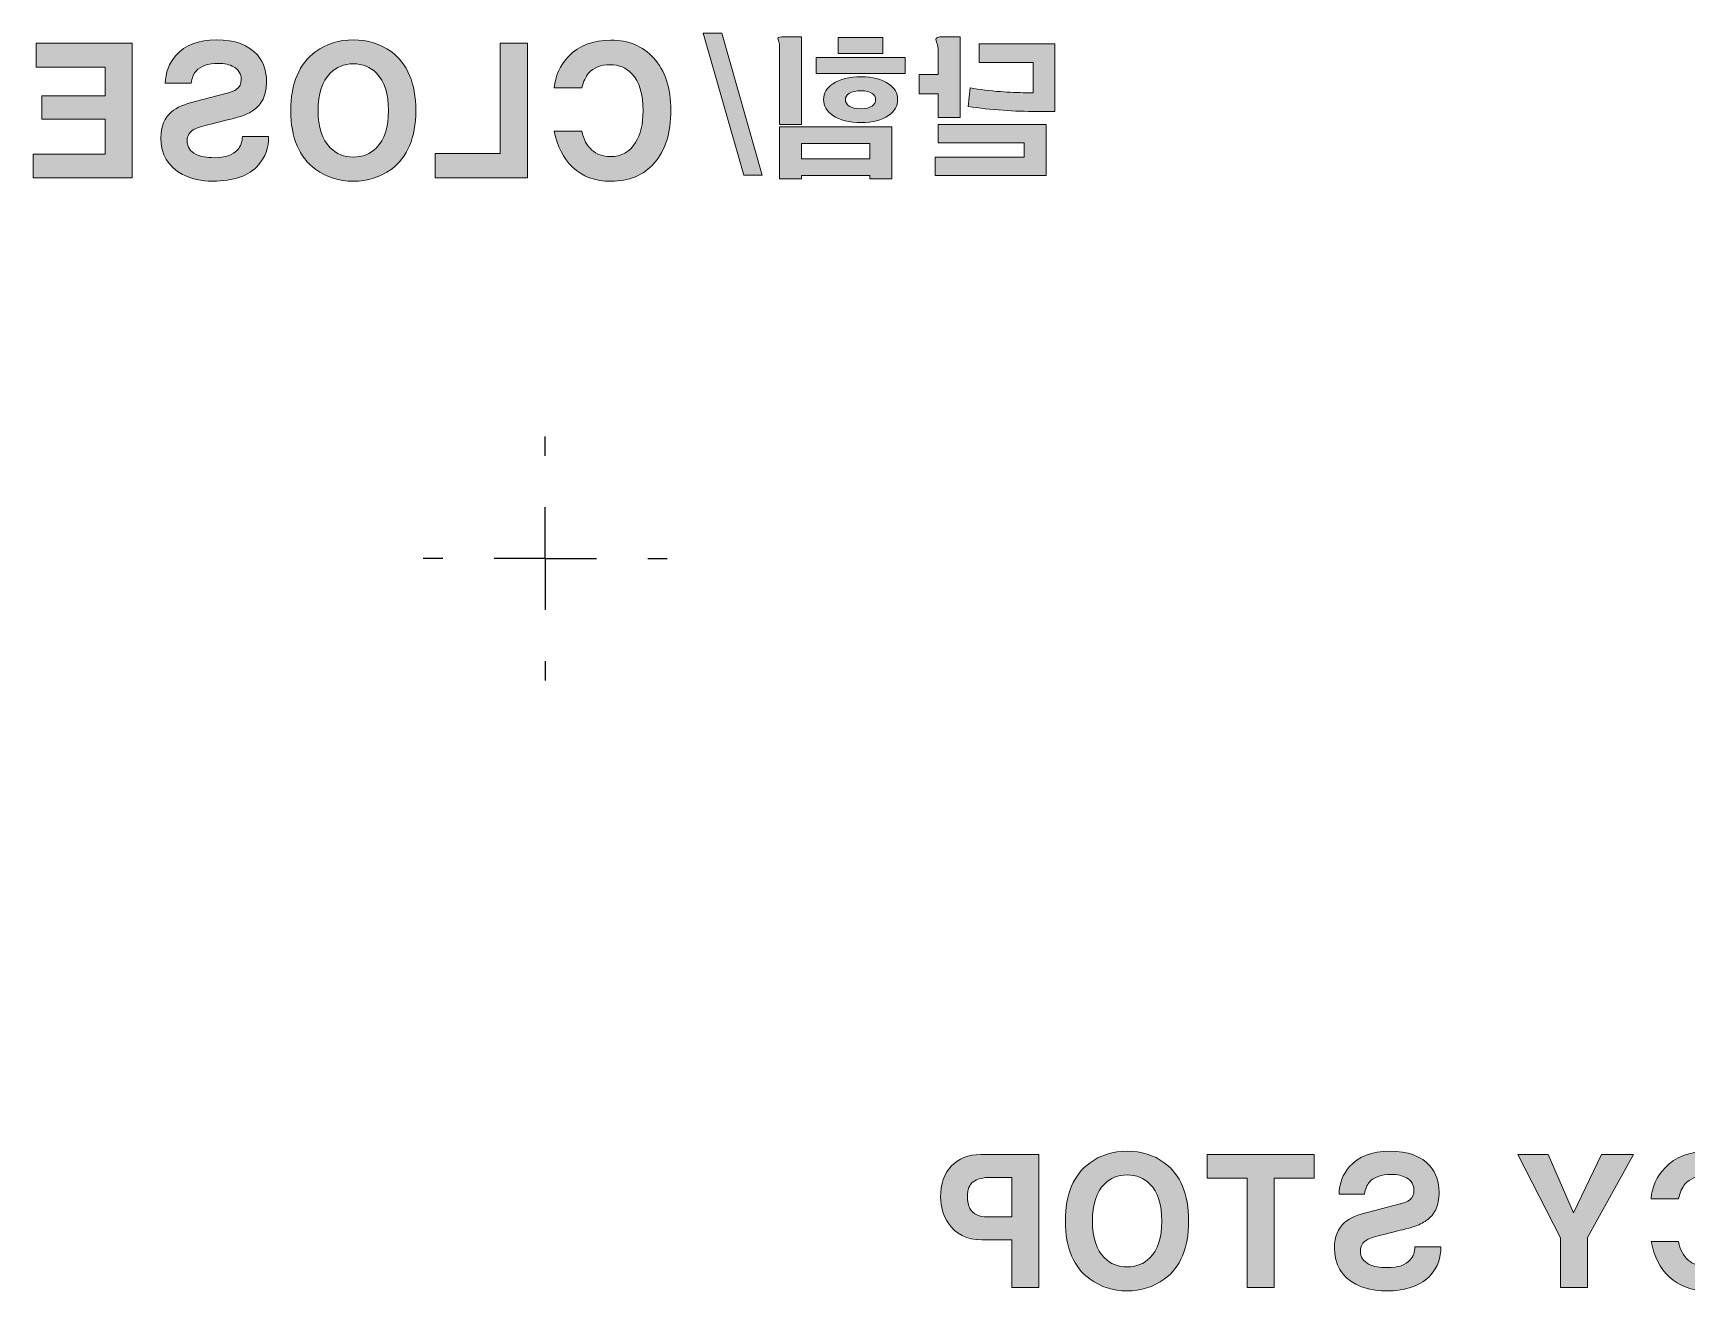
# Model space of a CAD drawing. Header units: millimetres. Extents: x 150937 to 394412, y 327166 to 584759.
# Drawn here: x 270075.9 to 270156.6, y 423324.3 to 423385.6 of the extents above; entities that cross this region are included whole.
import ezdxf

# ---------------------------------------------------------------- set-up
doc = ezdxf.new("R2010")
doc.units = ezdxf.units.MM
doc.linetypes.add('CENTERX2', pattern=[20.32, 12.7, -2.54, 2.54, -2.54])
for name, color, linetype in [('CENTERLINE', 102, 'CENTERX2'), ('FORMAT', 7, 'Continuous'), ('Print_Black', 7, 'Continuous')]:
    doc.layers.add(name, color=color, linetype=linetype)

# ---------------------------------------------------------------- blocks, each defined once
blk = doc.blocks.new('SW_CENTERMARKSYMBOL_2')
at = {"layer": 'FORMAT', "color": 0}
for p, q in [((0, 5), (0, 5.95)), ((0, 0), (0, 2.5)), ((-5, 0), (-5.95, 0)), ((0, 0), (-2.5, 0)), ((0, 0), (0, -2.5)), ((0, 0), (2.5, 0)), ((5, 0), (5.95, 0)), ((0, -5), (0, -5.95))]:
    blk.add_line(p, q, dxfattribs=at)
blk = doc.blocks.new('block 22')
at = {"layer": 'Print_Black'}
h = blk.add_hatch(color=29, dxfattribs=at)
h.dxf.hatch_style = 2
edge = h.paths.add_edge_path()
edge.add_spline(control_points=[(460.891, 662.932), (460.807, 663.25), (460.698, 663.487), (460.564, 663.644), (460.325, 663.922), (459.97, 664.062), (459.501, 664.062), (459.083, 664.062), (458.734, 663.917), (458.455, 663.627), (458.087, 663.237), (457.903, 662.631), (457.903, 661.811), (457.903, 661.175), (458.026, 660.66), (458.271, 660.264), (458.55, 659.812), (458.96, 659.586), (459.501, 659.586), (459.87, 659.586), (460.171, 659.692), (460.405, 659.904), (460.645, 660.116), (460.807, 660.423), (460.891, 660.825), (460.891, 660.825), (462.238, 660.825), (462.238, 660.825), (462.087, 660.077), (461.789, 659.493), (461.342, 659.073), (460.857, 658.614), (460.232, 658.384), (459.468, 658.384), (458.586, 658.384), (457.886, 658.678), (457.367, 659.264), (456.82, 659.879), (456.547, 660.736), (456.547, 661.837), (456.547, 662.926), (456.829, 663.778), (457.393, 664.392), (457.923, 664.973), (458.617, 665.264), (459.477, 665.264), (460.341, 665.264), (461.03, 664.997), (461.544, 664.465), (461.956, 664.029), (462.188, 663.518), (462.238, 662.932), (462.238, 662.932), (460.891, 662.932), (460.891, 662.932)], knot_values=[0, 0, 0, 0, 1, 1, 1, 2, 2, 2, 3, 3, 3, 4, 4, 4, 5, 5, 5, 6, 6, 6, 7, 7, 7, 8, 8, 8, 9, 9, 9, 10, 10, 10, 11, 11, 11, 12, 12, 12, 13, 13, 13, 14, 14, 14, 15, 15, 15, 16, 16, 16, 17, 17, 17, 18, 18, 18, 18], degree=3, periodic=0)
h = blk.add_hatch(color=29, dxfattribs=at)
h.dxf.hatch_style = 2
h.paths.add_polyline_path([(464.88, 659.74), (468.043, 659.74), (468.043, 658.55), (463.546, 658.55), (463.546, 665.113), (464.88, 665.113)])
h = blk.add_hatch(color=29, dxfattribs=at)
h.dxf.hatch_style = 2
edge = h.paths.add_edge_path()
edge.add_spline(control_points=[(470.195, 664.705), (470.719, 665.085), (471.334, 665.275), (472.037, 665.275), (472.735, 665.275), (473.346, 665.085), (473.871, 664.705), (474.68, 664.119), (475.086, 663.159), (475.086, 661.825), (475.086, 660.502), (474.68, 659.548), (473.871, 658.962), (473.34, 658.577), (472.729, 658.384), (472.037, 658.384), (471.339, 658.384), (470.725, 658.577), (470.195, 658.962), (469.391, 659.548), (468.989, 660.502), (468.989, 661.825), (468.989, 663.159), (469.391, 664.119), (470.195, 664.705)], knot_values=[0, 0, 0, 0, 1, 1, 1, 2, 2, 2, 3, 3, 3, 4, 4, 4, 5, 5, 5, 6, 6, 6, 7, 7, 7, 8, 8, 8, 8], degree=3, periodic=0)
edge = h.paths.add_edge_path()
edge.add_spline(control_points=[(470.908, 660.017), (471.209, 659.715), (471.585, 659.564), (472.037, 659.564), (472.483, 659.564), (472.857, 659.715), (473.158, 660.017), (473.553, 660.408), (473.752, 661.011), (473.752, 661.827), (473.752, 662.648), (473.553, 663.257), (473.158, 663.654), (472.857, 663.955), (472.483, 664.106), (472.037, 664.106), (471.585, 664.106), (471.209, 663.955), (470.908, 663.654), (470.518, 663.257), (470.323, 662.648), (470.323, 661.827), (470.323, 661.011), (470.518, 660.408), (470.908, 660.017)], knot_values=[0, 0, 0, 0, 1, 1, 1, 2, 2, 2, 3, 3, 3, 4, 4, 4, 5, 5, 5, 6, 6, 6, 7, 7, 7, 8, 8, 8, 8], degree=3, periodic=0)
h = blk.add_hatch(color=29, dxfattribs=at)
h.dxf.hatch_style = 2
edge = h.paths.add_edge_path()
edge.add_spline(control_points=[(477.445, 660.56), (477.451, 660.298), (477.53, 660.083), (477.68, 659.916), (477.908, 659.659), (478.285, 659.531), (478.81, 659.531), (479.183, 659.531), (479.481, 659.584), (479.705, 659.69), (479.995, 659.83), (480.14, 660.053), (480.14, 660.36), (480.14, 660.594), (480.031, 660.776), (479.814, 660.904), (479.658, 660.993), (479.382, 661.08), (478.987, 661.164), (478.987, 661.164), (478.301, 661.339), (478.301, 661.339), (477.956, 661.423), (477.702, 661.49), (477.541, 661.54), (477.279, 661.63), (477.064, 661.733), (476.898, 661.85), (476.691, 661.995), (476.538, 662.174), (476.437, 662.386), (476.326, 662.626), (476.271, 662.916), (476.271, 663.257), (476.265, 663.759), (476.413, 664.186), (476.713, 664.538), (477.135, 665.029), (477.804, 665.275), (478.719, 665.275), (479.583, 665.275), (480.239, 665.021), (480.685, 664.513), (481.02, 664.134), (481.193, 663.682), (481.204, 663.157), (481.204, 663.157), (479.94, 663.157), (479.94, 663.157), (479.907, 663.408), (479.829, 663.606), (479.706, 663.752), (479.483, 664.003), (479.12, 664.128), (478.618, 664.128), (478.323, 664.128), (478.075, 664.072), (477.873, 663.961), (477.628, 663.821), (477.505, 663.617), (477.505, 663.35), (477.505, 663.137), (477.58, 662.975), (477.731, 662.864), (477.82, 662.797), (477.965, 662.735), (478.166, 662.68), (478.166, 662.68), (478.183, 662.671), (478.183, 662.671), (478.183, 662.671), (479.747, 662.269), (479.747, 662.269), (480.265, 662.146), (480.649, 661.979), (480.9, 661.767), (481.246, 661.477), (481.419, 661.058), (481.419, 660.511), (481.419, 659.679), (481.068, 659.082), (480.366, 658.719), (479.936, 658.496), (479.448, 658.384), (478.901, 658.384), (477.869, 658.384), (477.122, 658.649), (476.659, 659.179), (476.33, 659.553), (476.165, 660.014), (476.165, 660.56), (476.165, 660.56), (477.445, 660.56), (477.445, 660.56)], knot_values=[0, 0, 0, 0, 1, 1, 1, 2, 2, 2, 3, 3, 3, 4, 4, 4, 5, 5, 5, 6, 6, 6, 7, 7, 7, 8, 8, 8, 9, 9, 9, 10, 10, 10, 11, 11, 11, 12, 12, 12, 13, 13, 13, 14, 14, 14, 15, 15, 15, 16, 16, 16, 17, 17, 17, 18, 18, 18, 19, 19, 19, 20, 20, 20, 21, 21, 21, 22, 22, 22, 23, 23, 23, 24, 24, 24, 25, 25, 25, 26, 26, 26, 27, 27, 27, 28, 28, 28, 29, 29, 29, 30, 30, 30, 31, 31, 31, 31], degree=3, periodic=0)
h = blk.add_hatch(color=29, dxfattribs=at)
h.dxf.hatch_style = 2
h.paths.add_polyline_path([(487.511, 663.941), (484.131, 663.941), (484.131, 662.552), (487.227, 662.552), (487.227, 661.405), (484.131, 661.405), (484.131, 659.707), (487.654, 659.707), (487.654, 658.55), (482.819, 658.55), (482.819, 665.109), (487.511, 665.109)])
at = {"layer": 'Print_Black', "lineweight": 0}
for points in [[(464.88, 659.74), (468.043, 659.74), (468.043, 658.55), (463.546, 658.55), (463.546, 665.113), (464.88, 665.113), (464.88, 659.74)], [(487.511, 663.941), (484.131, 663.941), (484.131, 662.552), (487.227, 662.552), (487.227, 661.405), (484.131, 661.405), (484.131, 659.707), (487.654, 659.707), (487.654, 658.55), (482.819, 658.55), (482.819, 665.109), (487.511, 665.109), (487.511, 663.941)]]:
    blk.add_lwpolyline(points, dxfattribs=at)
for points, knots in [([(460.891, 662.932), (460.807, 663.25), (460.698, 663.487), (460.564, 663.644), (460.325, 663.922), (459.97, 664.062), (459.501, 664.062), (459.083, 664.062), (458.734, 663.917), (458.455, 663.627), (458.087, 663.237), (457.903, 662.631), (457.903, 661.811), (457.903, 661.175), (458.026, 660.66), (458.271, 660.264), (458.55, 659.812), (458.96, 659.586), (459.501, 659.586), (459.87, 659.586), (460.171, 659.692), (460.405, 659.904), (460.645, 660.116), (460.807, 660.423), (460.891, 660.825), (460.891, 660.825), (462.238, 660.825), (462.238, 660.825), (462.087, 660.077), (461.789, 659.493), (461.342, 659.073), (460.857, 658.614), (460.232, 658.384), (459.468, 658.384), (458.586, 658.384), (457.886, 658.678), (457.367, 659.264), (456.82, 659.879), (456.547, 660.736), (456.547, 661.837), (456.547, 662.926), (456.829, 663.778), (457.393, 664.392), (457.923, 664.973), (458.617, 665.264), (459.477, 665.264), (460.341, 665.264), (461.03, 664.997), (461.544, 664.465), (461.956, 664.029), (462.188, 663.518), (462.238, 662.932), (462.238, 662.932), (460.891, 662.932), (460.891, 662.932)], [0, 0, 0, 0, 1, 1, 1, 2, 2, 2, 3, 3, 3, 4, 4, 4, 5, 5, 5, 6, 6, 6, 7, 7, 7, 8, 8, 8, 9, 9, 9, 10, 10, 10, 11, 11, 11, 12, 12, 12, 13, 13, 13, 14, 14, 14, 15, 15, 15, 16, 16, 16, 17, 17, 17, 18, 18, 18, 18]), ([(470.195, 664.705), (470.719, 665.085), (471.334, 665.275), (472.037, 665.275), (472.735, 665.275), (473.346, 665.085), (473.871, 664.705), (474.68, 664.119), (475.086, 663.159), (475.086, 661.825), (475.086, 660.502), (474.68, 659.548), (473.871, 658.962), (473.34, 658.577), (472.729, 658.384), (472.037, 658.384), (471.339, 658.384), (470.725, 658.577), (470.195, 658.962), (469.391, 659.548), (468.989, 660.502), (468.989, 661.825), (468.989, 663.159), (469.391, 664.119), (470.195, 664.705)], [0, 0, 0, 0, 1, 1, 1, 2, 2, 2, 3, 3, 3, 4, 4, 4, 5, 5, 5, 6, 6, 6, 7, 7, 7, 8, 8, 8, 8]), ([(477.445, 660.56), (477.451, 660.298), (477.53, 660.083), (477.68, 659.916), (477.908, 659.659), (478.285, 659.531), (478.81, 659.531), (479.183, 659.531), (479.481, 659.584), (479.705, 659.69), (479.995, 659.83), (480.14, 660.053), (480.14, 660.36), (480.14, 660.594), (480.031, 660.776), (479.814, 660.904), (479.658, 660.993), (479.382, 661.08), (478.987, 661.164), (478.987, 661.164), (478.301, 661.339), (478.301, 661.339), (477.956, 661.423), (477.702, 661.49), (477.541, 661.54), (477.279, 661.63), (477.064, 661.733), (476.898, 661.85), (476.691, 661.995), (476.538, 662.174), (476.437, 662.386), (476.326, 662.626), (476.271, 662.916), (476.271, 663.257), (476.265, 663.759), (476.413, 664.186), (476.713, 664.538), (477.135, 665.029), (477.804, 665.275), (478.719, 665.275), (479.583, 665.275), (480.239, 665.021), (480.685, 664.513), (481.02, 664.134), (481.193, 663.682), (481.204, 663.157), (481.204, 663.157), (479.94, 663.157), (479.94, 663.157), (479.907, 663.408), (479.829, 663.606), (479.706, 663.752), (479.483, 664.003), (479.12, 664.128), (478.618, 664.128), (478.323, 664.128), (478.075, 664.072), (477.873, 663.961), (477.628, 663.821), (477.505, 663.617), (477.505, 663.35), (477.505, 663.137), (477.58, 662.975), (477.731, 662.864), (477.82, 662.797), (477.965, 662.735), (478.166, 662.68), (478.166, 662.68), (478.183, 662.671), (478.183, 662.671), (478.183, 662.671), (479.747, 662.269), (479.747, 662.269), (480.265, 662.146), (480.649, 661.979), (480.9, 661.767), (481.246, 661.477), (481.419, 661.058), (481.419, 660.511), (481.419, 659.679), (481.068, 659.082), (480.366, 658.719), (479.936, 658.496), (479.448, 658.384), (478.901, 658.384), (477.869, 658.384), (477.122, 658.649), (476.659, 659.179), (476.33, 659.553), (476.165, 660.014), (476.165, 660.56), (476.165, 660.56), (477.445, 660.56), (477.445, 660.56)], [0, 0, 0, 0, 1, 1, 1, 2, 2, 2, 3, 3, 3, 4, 4, 4, 5, 5, 5, 6, 6, 6, 7, 7, 7, 8, 8, 8, 9, 9, 9, 10, 10, 10, 11, 11, 11, 12, 12, 12, 13, 13, 13, 14, 14, 14, 15, 15, 15, 16, 16, 16, 17, 17, 17, 18, 18, 18, 19, 19, 19, 20, 20, 20, 21, 21, 21, 22, 22, 22, 23, 23, 23, 24, 24, 24, 25, 25, 25, 26, 26, 26, 27, 27, 27, 28, 28, 28, 29, 29, 29, 30, 30, 30, 31, 31, 31, 31]), ([(470.908, 660.017), (471.209, 659.715), (471.585, 659.564), (472.037, 659.564), (472.483, 659.564), (472.857, 659.715), (473.158, 660.017), (473.553, 660.408), (473.752, 661.011), (473.752, 661.827), (473.752, 662.648), (473.553, 663.257), (473.158, 663.654), (472.857, 663.955), (472.483, 664.106), (472.037, 664.106), (471.585, 664.106), (471.209, 663.955), (470.908, 663.654), (470.518, 663.257), (470.323, 662.648), (470.323, 661.827), (470.323, 661.011), (470.518, 660.408), (470.908, 660.017)], [0, 0, 0, 0, 1, 1, 1, 2, 2, 2, 3, 3, 3, 4, 4, 4, 5, 5, 5, 6, 6, 6, 7, 7, 7, 8, 8, 8, 8])]:
    blk.add_open_spline(points, degree=3, knots=knots, dxfattribs=at)
blk = doc.blocks.new('block 21')
at = {"layer": 'Print_Black'}
h = blk.add_hatch(color=29, dxfattribs=at)
h.dxf.hatch_style = 2
edge = h.paths.add_edge_path()
edge.add_spline(control_points=[(441.521, 665.08), (441.521, 665.08), (441.521, 664.176), (441.521, 664.176), (441.521, 664.176), (438.887, 664.176), (438.887, 664.176), (438.887, 664.176), (438.887, 662.699), (438.887, 662.699), (438.887, 662.699), (439.198, 662.699), (439.198, 662.699), (439.632, 662.699), (440.057, 662.716), (440.471, 662.75), (441.002, 662.788), (441.494, 662.849), (441.947, 662.931), (441.947, 662.931), (442.048, 662.029), (442.048, 662.029), (441.513, 661.947), (440.947, 661.885), (440.349, 661.842), (439.799, 661.803), (439.249, 661.784), (438.699, 661.784), (438.699, 661.784), (437.818, 661.784), (437.818, 661.784), (437.818, 661.784), (437.818, 665.08), (437.818, 665.08), (437.818, 665.08), (441.521, 665.08), (441.521, 665.08)], knot_values=[0, 0, 0, 0, 1, 1, 1, 2, 2, 2, 3, 3, 3, 4, 4, 4, 5, 5, 5, 6, 6, 6, 7, 7, 7, 8, 8, 8, 9, 9, 9, 10, 10, 10, 11, 11, 11, 12, 12, 12, 12], degree=3, periodic=0)
h.paths.add_polyline_path([(443.52, 661.145), (443.52, 660.252), (439.317, 660.252), (439.317, 659.557), (443.658, 659.557), (443.658, 658.664), (438.248, 658.664), (438.248, 661.145)])
edge = h.paths.add_edge_path()
edge.add_spline(control_points=[(443.373, 665.424), (443.469, 665.415), (443.537, 665.4), (443.575, 665.381), (443.609, 665.361), (443.626, 665.335), (443.626, 665.301), (443.626, 665.277), (443.614, 665.234), (443.59, 665.171), (443.566, 665.108), (443.548, 665.058), (443.539, 665.019), (443.524, 664.956), (443.517, 664.891), (443.517, 664.824), (443.517, 664.824), (443.517, 663.587), (443.517, 663.587), (443.517, 663.587), (444.436, 663.587), (444.436, 663.587), (444.436, 663.587), (444.436, 662.646), (444.436, 662.646), (444.436, 662.646), (443.517, 662.646), (443.517, 662.646), (443.517, 662.646), (443.517, 661.496), (443.517, 661.496), (443.517, 661.496), (442.448, 661.496), (442.448, 661.496), (442.448, 661.496), (442.448, 665.431), (442.448, 665.431), (442.448, 665.431), (442.946, 665.431), (442.946, 665.431), (443.134, 665.431), (443.276, 665.429), (443.373, 665.424)], knot_values=[0, 0, 0, 0, 1, 1, 1, 2, 2, 2, 3, 3, 3, 4, 4, 4, 5, 5, 5, 6, 6, 6, 7, 7, 7, 8, 8, 8, 9, 9, 9, 10, 10, 10, 11, 11, 11, 12, 12, 12, 13, 13, 13, 14, 14, 14, 14], degree=3, periodic=0)
h = blk.add_hatch(color=29, dxfattribs=at)
h.dxf.hatch_style = 2
h.paths.add_polyline_path([(449.463, 664.419), (449.463, 663.636), (445.122, 663.636), (445.122, 664.419)])
edge = h.paths.add_edge_path()
edge.add_spline(control_points=[(448.646, 663.138), (448.95, 662.935), (449.101, 662.68), (449.101, 662.371), (449.101, 662.058), (448.95, 661.797), (448.646, 661.59), (448.308, 661.358), (447.85, 661.242), (447.271, 661.242), (446.707, 661.242), (446.26, 661.358), (445.932, 661.59), (445.638, 661.802), (445.491, 662.062), (445.491, 662.371), (445.491, 662.675), (445.638, 662.931), (445.932, 663.138), (446.26, 663.36), (446.707, 663.471), (447.271, 663.471), (447.85, 663.471), (448.308, 663.36), (448.646, 663.138)], knot_values=[0, 0, 0, 0, 1, 1, 1, 2, 2, 2, 3, 3, 3, 4, 4, 4, 5, 5, 5, 6, 6, 6, 7, 7, 7, 8, 8, 8, 8], degree=3, periodic=0)
h.paths.add_polyline_path([(451.245, 661.034), (451.245, 658.505), (450.176, 658.505), (450.176, 658.664), (446.847, 658.664), (446.847, 658.505), (445.777, 658.505), (445.777, 661.034)])
h.paths.add_polyline_path([(448.385, 665.389), (448.385, 664.617), (446.215, 664.617), (446.215, 665.389)])
edge = h.paths.add_edge_path()
edge.add_spline(control_points=[(446.736, 662.668), (446.62, 662.591), (446.562, 662.489), (446.562, 662.364), (446.562, 662.234), (446.62, 662.128), (446.736, 662.046), (446.861, 661.959), (447.04, 661.915), (447.271, 661.915), (447.522, 661.915), (447.715, 661.959), (447.85, 662.046), (447.975, 662.123), (448.038, 662.229), (448.038, 662.364), (448.038, 662.494), (447.975, 662.595), (447.85, 662.668), (447.71, 662.75), (447.517, 662.791), (447.271, 662.791), (447.045, 662.791), (446.866, 662.75), (446.736, 662.668)], knot_values=[0, 0, 0, 0, 1, 1, 1, 2, 2, 2, 3, 3, 3, 4, 4, 4, 5, 5, 5, 6, 6, 6, 7, 7, 7, 8, 8, 8, 8], degree=3, periodic=0)
h.paths.add_polyline_path([(446.847, 659.48), (450.176, 659.48), (450.176, 660.219), (446.847, 660.219)])
edge = h.paths.add_edge_path()
edge.add_spline(control_points=[(451.296, 665.395), (451.334, 665.376), (451.337, 665.325), (451.303, 665.243), (451.284, 665.19), (451.272, 665.149), (451.267, 665.12), (451.252, 665.062), (451.245, 665.005), (451.245, 664.947), (451.245, 664.947), (451.245, 661.156), (451.245, 661.156), (451.245, 661.156), (450.176, 661.156), (450.176, 661.156), (450.176, 661.156), (450.176, 665.431), (450.176, 665.431), (450.176, 665.431), (450.819, 665.431), (450.819, 665.431), (451.084, 665.431), (451.243, 665.419), (451.296, 665.395)], knot_values=[0, 0, 0, 0, 1, 1, 1, 2, 2, 2, 3, 3, 3, 4, 4, 4, 5, 5, 5, 6, 6, 6, 7, 7, 7, 8, 8, 8, 8], degree=3, periodic=0)
h = blk.add_hatch(color=29, dxfattribs=at)
h.dxf.hatch_style = 2
h.paths.add_polyline_path([(452.987, 658.681), (452.09, 658.681), (454.057, 665.605), (454.976, 665.605)])
at = {"layer": 'Print_Black', "lineweight": 0}
for points in [[(452.987, 658.681), (452.09, 658.681), (454.057, 665.605), (454.976, 665.605), (452.987, 658.681)], [(448.385, 665.389), (448.385, 664.617), (446.215, 664.617), (446.215, 665.389), (448.385, 665.389)], [(449.463, 664.419), (449.463, 663.636), (445.122, 663.636), (445.122, 664.419), (449.463, 664.419)], [(443.52, 661.145), (443.52, 660.252), (439.317, 660.252), (439.317, 659.557), (443.658, 659.557), (443.658, 658.664), (438.248, 658.664), (438.248, 661.145), (443.52, 661.145)], [(451.245, 661.034), (451.245, 658.505), (450.176, 658.505), (450.176, 658.664), (446.847, 658.664), (446.847, 658.505), (445.777, 658.505), (445.777, 661.034), (451.245, 661.034)], [(446.847, 659.48), (450.176, 659.48), (450.176, 660.219), (446.847, 660.219), (446.847, 659.48)]]:
    blk.add_lwpolyline(points, dxfattribs=at)
for points, knots in [([(443.373, 665.424), (443.469, 665.415), (443.537, 665.4), (443.575, 665.381), (443.609, 665.361), (443.626, 665.335), (443.626, 665.301), (443.626, 665.277), (443.614, 665.234), (443.59, 665.171), (443.566, 665.108), (443.548, 665.058), (443.539, 665.019), (443.524, 664.956), (443.517, 664.891), (443.517, 664.824), (443.517, 664.824), (443.517, 663.587), (443.517, 663.587), (443.517, 663.587), (444.436, 663.587), (444.436, 663.587), (444.436, 663.587), (444.436, 662.646), (444.436, 662.646), (444.436, 662.646), (443.517, 662.646), (443.517, 662.646), (443.517, 662.646), (443.517, 661.496), (443.517, 661.496), (443.517, 661.496), (442.448, 661.496), (442.448, 661.496), (442.448, 661.496), (442.448, 665.431), (442.448, 665.431), (442.448, 665.431), (442.946, 665.431), (442.946, 665.431), (443.134, 665.431), (443.276, 665.429), (443.373, 665.424)], [0, 0, 0, 0, 1, 1, 1, 2, 2, 2, 3, 3, 3, 4, 4, 4, 5, 5, 5, 6, 6, 6, 7, 7, 7, 8, 8, 8, 9, 9, 9, 10, 10, 10, 11, 11, 11, 12, 12, 12, 13, 13, 13, 14, 14, 14, 14]), ([(451.296, 665.395), (451.334, 665.376), (451.337, 665.325), (451.303, 665.243), (451.284, 665.19), (451.272, 665.149), (451.267, 665.12), (451.252, 665.062), (451.245, 665.005), (451.245, 664.947), (451.245, 664.947), (451.245, 661.156), (451.245, 661.156), (451.245, 661.156), (450.176, 661.156), (450.176, 661.156), (450.176, 661.156), (450.176, 665.431), (450.176, 665.431), (450.176, 665.431), (450.819, 665.431), (450.819, 665.431), (451.084, 665.431), (451.243, 665.419), (451.296, 665.395)], [0, 0, 0, 0, 1, 1, 1, 2, 2, 2, 3, 3, 3, 4, 4, 4, 5, 5, 5, 6, 6, 6, 7, 7, 7, 8, 8, 8, 8]), ([(441.521, 665.08), (441.521, 665.08), (441.521, 664.176), (441.521, 664.176), (441.521, 664.176), (438.887, 664.176), (438.887, 664.176), (438.887, 664.176), (438.887, 662.699), (438.887, 662.699), (438.887, 662.699), (439.198, 662.699), (439.198, 662.699), (439.632, 662.699), (440.057, 662.716), (440.471, 662.75), (441.002, 662.788), (441.494, 662.849), (441.947, 662.931), (441.947, 662.931), (442.048, 662.029), (442.048, 662.029), (441.513, 661.947), (440.947, 661.885), (440.349, 661.842), (439.799, 661.803), (439.249, 661.784), (438.699, 661.784), (438.699, 661.784), (437.818, 661.784), (437.818, 661.784), (437.818, 661.784), (437.818, 665.08), (437.818, 665.08), (437.818, 665.08), (441.521, 665.08), (441.521, 665.08)], [0, 0, 0, 0, 1, 1, 1, 2, 2, 2, 3, 3, 3, 4, 4, 4, 5, 5, 5, 6, 6, 6, 7, 7, 7, 8, 8, 8, 9, 9, 9, 10, 10, 10, 11, 11, 11, 12, 12, 12, 12]), ([(448.646, 663.138), (448.95, 662.935), (449.101, 662.68), (449.101, 662.371), (449.101, 662.058), (448.95, 661.797), (448.646, 661.59), (448.308, 661.358), (447.85, 661.242), (447.271, 661.242), (446.707, 661.242), (446.26, 661.358), (445.932, 661.59), (445.638, 661.802), (445.491, 662.062), (445.491, 662.371), (445.491, 662.675), (445.638, 662.931), (445.932, 663.138), (446.26, 663.36), (446.707, 663.471), (447.271, 663.471), (447.85, 663.471), (448.308, 663.36), (448.646, 663.138)], [0, 0, 0, 0, 1, 1, 1, 2, 2, 2, 3, 3, 3, 4, 4, 4, 5, 5, 5, 6, 6, 6, 7, 7, 7, 8, 8, 8, 8]), ([(446.736, 662.668), (446.62, 662.591), (446.562, 662.489), (446.562, 662.364), (446.562, 662.234), (446.62, 662.128), (446.736, 662.046), (446.861, 661.959), (447.04, 661.915), (447.271, 661.915), (447.522, 661.915), (447.715, 661.959), (447.85, 662.046), (447.975, 662.123), (448.038, 662.229), (448.038, 662.364), (448.038, 662.494), (447.975, 662.595), (447.85, 662.668), (447.71, 662.75), (447.517, 662.791), (447.271, 662.791), (447.045, 662.791), (446.866, 662.75), (446.736, 662.668)], [0, 0, 0, 0, 1, 1, 1, 2, 2, 2, 3, 3, 3, 4, 4, 4, 5, 5, 5, 6, 6, 6, 7, 7, 7, 8, 8, 8, 8])]:
    blk.add_open_spline(points, degree=3, knots=knots, dxfattribs=at)
at = {"layer": 'Print_Black'}
blk.add_blockref('block 22', (0, 0), dxfattribs=at)
blk = doc.blocks.new('block 25')
at = {"layer": 'Print_Black'}
h = blk.add_hatch(color=29, dxfattribs=at)
h.dxf.hatch_style = 2
h.paths.add_polyline_path([(362.152, 609.789), (358.812, 609.789), (358.812, 608.411), (361.871, 608.411), (361.871, 607.276), (358.812, 607.276), (358.812, 605.589), (362.293, 605.589), (362.293, 604.443), (357.511, 604.443), (357.511, 610.936), (362.152, 610.936)])
h = blk.add_hatch(color=29, dxfattribs=at)
h.dxf.hatch_style = 2
h.paths.add_polyline_path([(369.47, 604.451), (368.235, 604.451), (368.235, 609.486), (367.053, 604.451), (365.779, 604.451), (364.622, 609.486), (364.597, 609.486), (364.597, 604.451), (363.362, 604.451), (363.362, 610.933), (365.299, 610.933), (366.449, 606.03), (366.457, 606.03), (367.566, 610.933), (369.47, 610.933)])
h = blk.add_hatch(color=29, dxfattribs=at)
h.dxf.hatch_style = 2
h.paths.add_polyline_path([(375.555, 609.789), (372.215, 609.789), (372.215, 608.411), (375.274, 608.411), (375.274, 607.276), (372.215, 607.276), (372.215, 605.589), (375.696, 605.589), (375.696, 604.443), (370.914, 604.443), (370.914, 610.936), (375.555, 610.936)])
h = blk.add_hatch(color=29, dxfattribs=at)
h.dxf.hatch_style = 2
edge = h.paths.add_edge_path()
edge.add_spline(control_points=[(376.919, 610.936), (376.919, 610.936), (380.129, 610.936), (380.129, 610.936), (380.852, 610.936), (381.387, 610.702), (381.734, 610.233), (381.977, 609.902), (382.098, 609.524), (382.098, 609.099), (382.098, 608.735), (382.013, 608.415), (381.842, 608.139), (381.665, 607.852), (381.425, 607.657), (381.122, 607.552), (381.414, 607.425), (381.61, 607.273), (381.709, 607.097), (381.853, 606.86), (381.924, 606.46), (381.924, 605.898), (381.924, 605.391), (381.935, 605.074), (381.957, 604.947), (381.99, 604.776), (382.076, 604.666), (382.214, 604.616), (382.214, 604.616), (382.214, 604.451), (382.214, 604.451), (382.214, 604.451), (380.744, 604.451), (380.744, 604.451), (380.695, 604.616), (380.662, 604.79), (380.645, 604.972), (380.623, 605.181), (380.612, 605.443), (380.612, 605.757), (380.612, 606.248), (380.563, 606.565), (380.464, 606.708), (380.336, 606.896), (380.047, 606.989), (379.594, 606.989), (379.594, 606.989), (378.22, 606.989), (378.22, 606.989), (378.22, 606.989), (378.22, 604.451), (378.22, 604.451), (378.22, 604.451), (376.919, 604.451), (376.919, 604.451), (376.919, 604.451), (376.919, 610.936), (376.919, 610.936)], knot_values=[0, 0, 0, 0, 1, 1, 1, 2, 2, 2, 3, 3, 3, 4, 4, 4, 5, 5, 5, 6, 6, 6, 7, 7, 7, 8, 8, 8, 9, 9, 9, 10, 10, 10, 11, 11, 11, 12, 12, 12, 13, 13, 13, 14, 14, 14, 15, 15, 15, 16, 16, 16, 17, 17, 17, 18, 18, 18, 19, 19, 19, 19], degree=3, periodic=0)
edge = h.paths.add_edge_path()
edge.add_spline(control_points=[(379.768, 608.07), (380.116, 608.07), (380.37, 608.139), (380.53, 608.276), (380.695, 608.42), (380.778, 608.651), (380.778, 608.971), (380.778, 609.202), (380.723, 609.39), (380.612, 609.533), (380.458, 609.726), (380.212, 609.823), (379.876, 609.823), (379.876, 609.823), (378.22, 609.823), (378.22, 609.823), (378.22, 609.823), (378.22, 608.07), (378.22, 608.07), (378.22, 608.07), (379.768, 608.07), (379.768, 608.07)], knot_values=[0, 0, 0, 0, 1, 1, 1, 2, 2, 2, 3, 3, 3, 4, 4, 4, 5, 5, 5, 6, 6, 6, 7, 7, 7, 7], degree=3, periodic=0)
h = blk.add_hatch(color=29, dxfattribs=at)
h.dxf.hatch_style = 2
edge = h.paths.add_edge_path()
edge.add_spline(control_points=[(386.665, 607.926), (386.665, 607.926), (389.316, 607.926), (389.316, 607.926), (389.316, 607.926), (389.316, 604.471), (389.316, 604.471), (389.316, 604.471), (388.137, 604.471), (388.137, 604.471), (388.137, 604.471), (388.137, 605.283), (388.137, 605.283), (388.137, 605.056), (387.974, 604.841), (387.648, 604.636), (387.284, 604.404), (386.829, 604.288), (386.282, 604.288), (385.466, 604.288), (384.789, 604.572), (384.254, 605.14), (383.675, 605.758), (383.385, 606.599), (383.385, 607.663), (383.385, 608.623), (383.631, 609.411), (384.124, 610.029), (384.682, 610.729), (385.466, 611.079), (386.475, 611.079), (387.357, 611.079), (388.059, 610.829), (388.583, 610.327), (388.996, 609.919), (389.228, 609.442), (389.278, 608.897), (389.278, 608.897), (387.955, 608.897), (387.955, 608.897), (387.955, 608.968), (387.924, 609.059), (387.864, 609.169), (387.798, 609.296), (387.712, 609.415), (387.607, 609.525), (387.475, 609.652), (387.329, 609.754), (387.169, 609.831), (386.971, 609.914), (386.761, 609.955), (386.541, 609.955), (386.023, 609.955), (385.601, 609.776), (385.276, 609.417), (384.912, 609.01), (384.73, 608.42), (384.73, 607.648), (384.73, 606.854), (384.923, 606.273), (385.309, 605.903), (385.623, 605.606), (386.042, 605.457), (386.566, 605.457), (386.902, 605.457), (387.205, 605.529), (387.475, 605.672), (387.916, 605.903), (388.137, 606.295), (388.137, 606.846), (388.137, 606.846), (386.665, 606.846), (386.665, 606.846), (386.665, 606.846), (386.665, 607.926), (386.665, 607.926)], knot_values=[0, 0, 0, 0, 1, 1, 1, 2, 2, 2, 3, 3, 3, 4, 4, 4, 5, 5, 5, 6, 6, 6, 7, 7, 7, 8, 8, 8, 9, 9, 9, 10, 10, 10, 11, 11, 11, 12, 12, 12, 13, 13, 13, 14, 14, 14, 15, 15, 15, 16, 16, 16, 17, 17, 17, 18, 18, 18, 19, 19, 19, 20, 20, 20, 21, 21, 21, 22, 22, 22, 23, 23, 23, 24, 24, 24, 25, 25, 25, 25], degree=3, periodic=0)
h = blk.add_hatch(color=29, dxfattribs=at)
h.dxf.hatch_style = 2
h.paths.add_polyline_path([(395.3, 609.789), (391.959, 609.789), (391.959, 608.411), (395.018, 608.411), (395.018, 607.276), (391.959, 607.276), (391.959, 605.589), (395.44, 605.589), (395.44, 604.443), (390.658, 604.443), (390.658, 610.936), (395.3, 610.936)])
h = blk.add_hatch(color=29, dxfattribs=at)
h.dxf.hatch_style = 2
h.paths.add_polyline_path([(400.544, 610.933), (401.768, 610.933), (401.768, 604.451), (400.462, 604.451), (397.901, 609.065), (397.876, 609.065), (397.876, 604.451), (396.642, 604.451), (396.642, 610.933), (398.039, 610.933), (400.536, 606.411), (400.544, 606.411)])
h = blk.add_hatch(color=29, dxfattribs=at)
h.dxf.hatch_style = 2
edge = h.paths.add_edge_path()
edge.add_spline(control_points=[(407.415, 608.784), (407.333, 609.098), (407.225, 609.332), (407.093, 609.486), (406.856, 609.762), (406.506, 609.9), (406.043, 609.9), (405.629, 609.9), (405.285, 609.756), (405.009, 609.47), (404.645, 609.084), (404.464, 608.487), (404.464, 607.677), (404.464, 607.049), (404.585, 606.539), (404.827, 606.148), (405.103, 605.702), (405.508, 605.479), (406.043, 605.479), (406.407, 605.479), (406.704, 605.584), (406.936, 605.793), (407.173, 606.003), (407.333, 606.306), (407.415, 606.703), (407.415, 606.703), (408.746, 606.703), (408.746, 606.703), (408.598, 605.964), (408.303, 605.388), (407.862, 604.976), (407.382, 604.525), (406.765, 604.299), (406.01, 604.299), (405.139, 604.299), (404.446, 604.588), (403.932, 605.167), (403.39, 605.772), (403.119, 606.617), (403.119, 607.702), (403.119, 608.775), (403.398, 609.615), (403.957, 610.22), (404.482, 610.793), (405.169, 611.079), (406.018, 611.079), (406.872, 611.079), (407.553, 610.818), (408.06, 610.296), (408.468, 609.866), (408.697, 609.362), (408.746, 608.784), (408.746, 608.784), (407.415, 608.784), (407.415, 608.784)], knot_values=[0, 0, 0, 0, 1, 1, 1, 2, 2, 2, 3, 3, 3, 4, 4, 4, 5, 5, 5, 6, 6, 6, 7, 7, 7, 8, 8, 8, 9, 9, 9, 10, 10, 10, 11, 11, 11, 12, 12, 12, 13, 13, 13, 14, 14, 14, 15, 15, 15, 16, 16, 16, 17, 17, 17, 18, 18, 18, 18], degree=3, periodic=0)
h = blk.add_hatch(color=29, dxfattribs=at)
h.dxf.hatch_style = 2
h.paths.add_polyline_path([(413.167, 604.451), (411.844, 604.451), (411.844, 606.898), (409.604, 610.933), (411.158, 610.933), (412.522, 608.097), (413.763, 610.933), (415.251, 610.933), (413.167, 606.874)])
h = blk.add_hatch(color=29, dxfattribs=at)
h.dxf.hatch_style = 2
edge = h.paths.add_edge_path()
edge.add_spline(control_points=[(420.259, 606.441), (420.264, 606.182), (420.341, 605.97), (420.49, 605.804), (420.716, 605.551), (421.088, 605.424), (421.606, 605.424), (421.976, 605.424), (422.271, 605.476), (422.491, 605.581), (422.778, 605.719), (422.921, 605.94), (422.921, 606.243), (422.921, 606.475), (422.813, 606.654), (422.598, 606.781), (422.443, 606.869), (422.17, 606.955), (421.778, 607.038), (421.778, 607.038), (421.098, 607.212), (421.098, 607.212), (420.755, 607.294), (420.504, 607.361), (420.344, 607.41), (420.084, 607.498), (419.872, 607.6), (419.706, 607.716), (419.501, 607.86), (419.35, 608.036), (419.25, 608.246), (419.14, 608.483), (419.084, 608.77), (419.084, 609.107), (419.079, 609.603), (419.225, 610.025), (419.523, 610.373), (419.942, 610.858), (420.603, 611.101), (421.507, 611.101), (422.361, 611.101), (423.009, 610.85), (423.45, 610.347), (423.781, 609.972), (423.952, 609.525), (423.963, 609.007), (423.963, 609.007), (422.714, 609.007), (422.714, 609.007), (422.681, 609.255), (422.604, 609.45), (422.483, 609.594), (422.262, 609.842), (421.904, 609.966), (421.408, 609.966), (421.116, 609.966), (420.87, 609.911), (420.672, 609.8), (420.429, 609.662), (420.308, 609.461), (420.308, 609.196), (420.308, 608.986), (420.383, 608.826), (420.532, 608.716), (420.62, 608.65), (420.764, 608.589), (420.963, 608.534), (420.963, 608.534), (420.98, 608.526), (420.98, 608.526), (420.98, 608.526), (422.53, 608.129), (422.53, 608.129), (423.044, 608.007), (423.426, 607.842), (423.675, 607.632), (424.017, 607.345), (424.189, 606.931), (424.189, 606.391), (424.189, 605.568), (423.841, 604.978), (423.145, 604.619), (422.72, 604.399), (422.237, 604.288), (421.697, 604.288), (420.678, 604.288), (419.939, 604.551), (419.481, 605.076), (419.156, 605.446), (418.994, 605.901), (418.994, 606.441), (418.994, 606.441), (420.259, 606.441), (420.259, 606.441)], knot_values=[0, 0, 0, 0, 1, 1, 1, 2, 2, 2, 3, 3, 3, 4, 4, 4, 5, 5, 5, 6, 6, 6, 7, 7, 7, 8, 8, 8, 9, 9, 9, 10, 10, 10, 11, 11, 11, 12, 12, 12, 13, 13, 13, 14, 14, 14, 15, 15, 15, 16, 16, 16, 17, 17, 17, 18, 18, 18, 19, 19, 19, 20, 20, 20, 21, 21, 21, 22, 22, 22, 23, 23, 23, 24, 24, 24, 25, 25, 25, 26, 26, 26, 27, 27, 27, 28, 28, 28, 29, 29, 29, 30, 30, 30, 31, 31, 31, 31], degree=3, periodic=0)
h = blk.add_hatch(color=29, dxfattribs=at)
h.dxf.hatch_style = 2
h.paths.add_polyline_path([(428.444, 604.456), (427.121, 604.456), (427.121, 609.789), (425.17, 609.789), (425.17, 610.936), (430.395, 610.936), (430.395, 609.789), (428.444, 609.789)])
h = blk.add_hatch(color=29, dxfattribs=at)
h.dxf.hatch_style = 2
edge = h.paths.add_edge_path()
edge.add_spline(control_points=[(432.485, 610.538), (433.002, 610.914), (433.608, 611.101), (434.301, 611.101), (434.988, 611.101), (435.591, 610.914), (436.108, 610.538), (436.906, 609.959), (437.305, 609.01), (437.305, 607.691), (437.305, 606.383), (436.906, 605.439), (436.108, 604.86), (435.585, 604.479), (434.983, 604.288), (434.301, 604.288), (433.613, 604.288), (433.008, 604.479), (432.485, 604.86), (431.693, 605.439), (431.297, 606.383), (431.297, 607.691), (431.297, 609.01), (431.693, 609.959), (432.485, 610.538)], knot_values=[0, 0, 0, 0, 1, 1, 1, 2, 2, 2, 3, 3, 3, 4, 4, 4, 5, 5, 5, 6, 6, 6, 7, 7, 7, 8, 8, 8, 8], degree=3, periodic=0)
edge = h.paths.add_edge_path()
edge.add_spline(control_points=[(433.187, 605.904), (433.484, 605.606), (433.855, 605.457), (434.301, 605.457), (434.741, 605.457), (435.11, 605.606), (435.407, 605.904), (435.798, 606.29), (435.993, 606.886), (435.993, 607.692), (435.993, 608.503), (435.798, 609.105), (435.407, 609.497), (435.11, 609.795), (434.741, 609.944), (434.301, 609.944), (433.855, 609.944), (433.484, 609.795), (433.187, 609.497), (432.801, 609.105), (432.609, 608.503), (432.609, 607.692), (432.609, 606.886), (432.801, 606.29), (433.187, 605.904)], knot_values=[0, 0, 0, 0, 1, 1, 1, 2, 2, 2, 3, 3, 3, 4, 4, 4, 5, 5, 5, 6, 6, 6, 7, 7, 7, 8, 8, 8, 8], degree=3, periodic=0)
h = blk.add_hatch(color=29, dxfattribs=at)
h.dxf.hatch_style = 2
edge = h.paths.add_edge_path()
edge.add_spline(control_points=[(439.926, 604.448), (439.926, 604.448), (438.603, 604.448), (438.603, 604.448), (438.603, 604.448), (438.603, 610.936), (438.603, 610.936), (438.603, 610.936), (441.439, 610.936), (441.439, 610.936), (442.045, 610.936), (442.525, 610.749), (442.878, 610.375), (443.225, 610.007), (443.399, 609.499), (443.399, 608.853), (443.393, 608.394), (443.269, 607.976), (443.027, 607.601), (442.668, 607.053), (442.123, 606.78), (441.389, 606.78), (441.389, 606.78), (439.926, 606.78), (439.926, 606.78), (439.926, 606.78), (439.926, 604.448), (439.926, 604.448)], knot_values=[0, 0, 0, 0, 1, 1, 1, 2, 2, 2, 3, 3, 3, 4, 4, 4, 5, 5, 5, 6, 6, 6, 7, 7, 7, 8, 8, 8, 9, 9, 9, 9], degree=3, periodic=0)
edge = h.paths.add_edge_path()
edge.add_spline(control_points=[(441.101, 607.893), (441.521, 607.893), (441.808, 608.029), (441.963, 608.299), (442.045, 608.448), (442.087, 608.652), (442.087, 608.912), (442.087, 609.232), (441.993, 609.464), (441.805, 609.607), (441.623, 609.751), (441.333, 609.823), (440.936, 609.823), (440.936, 609.823), (439.926, 609.823), (439.926, 609.823), (439.926, 609.823), (439.926, 607.893), (439.926, 607.893), (439.926, 607.893), (441.101, 607.893), (441.101, 607.893)], knot_values=[0, 0, 0, 0, 1, 1, 1, 2, 2, 2, 3, 3, 3, 4, 4, 4, 5, 5, 5, 6, 6, 6, 7, 7, 7, 7], degree=3, periodic=0)
at = {"layer": 'Print_Black', "lineweight": 0}
for points in [[(362.152, 609.789), (358.812, 609.789), (358.812, 608.411), (361.871, 608.411), (361.871, 607.276), (358.812, 607.276), (358.812, 605.589), (362.293, 605.589), (362.293, 604.443), (357.511, 604.443), (357.511, 610.936), (362.152, 610.936), (362.152, 609.789)], [(369.47, 604.451), (368.235, 604.451), (368.235, 609.486), (367.053, 604.451), (365.779, 604.451), (364.622, 609.486), (364.597, 609.486), (364.597, 604.451), (363.362, 604.451), (363.362, 610.933), (365.299, 610.933), (366.449, 606.03), (366.457, 606.03), (367.566, 610.933), (369.47, 610.933), (369.47, 604.451)], [(375.555, 609.789), (372.215, 609.789), (372.215, 608.411), (375.274, 608.411), (375.274, 607.276), (372.215, 607.276), (372.215, 605.589), (375.696, 605.589), (375.696, 604.443), (370.914, 604.443), (370.914, 610.936), (375.555, 610.936), (375.555, 609.789)], [(395.3, 609.789), (391.959, 609.789), (391.959, 608.411), (395.018, 608.411), (395.018, 607.276), (391.959, 607.276), (391.959, 605.589), (395.44, 605.589), (395.44, 604.443), (390.658, 604.443), (390.658, 610.936), (395.3, 610.936), (395.3, 609.789)], [(400.544, 610.933), (401.768, 610.933), (401.768, 604.451), (400.462, 604.451), (397.901, 609.065), (397.876, 609.065), (397.876, 604.451), (396.642, 604.451), (396.642, 610.933), (398.039, 610.933), (400.536, 606.411), (400.544, 606.411), (400.544, 610.933)], [(413.167, 604.451), (411.844, 604.451), (411.844, 606.898), (409.604, 610.933), (411.158, 610.933), (412.522, 608.097), (413.763, 610.933), (415.251, 610.933), (413.167, 606.874), (413.167, 604.451)], [(428.444, 604.456), (427.121, 604.456), (427.121, 609.789), (425.17, 609.789), (425.17, 610.936), (430.395, 610.936), (430.395, 609.789), (428.444, 609.789), (428.444, 604.456)]]:
    blk.add_lwpolyline(points, dxfattribs=at)
for points, knots in [([(376.919, 610.936), (376.919, 610.936), (380.129, 610.936), (380.129, 610.936), (380.852, 610.936), (381.387, 610.702), (381.734, 610.233), (381.977, 609.902), (382.098, 609.524), (382.098, 609.099), (382.098, 608.735), (382.013, 608.415), (381.842, 608.139), (381.665, 607.852), (381.425, 607.657), (381.122, 607.552), (381.414, 607.425), (381.61, 607.273), (381.709, 607.097), (381.853, 606.86), (381.924, 606.46), (381.924, 605.898), (381.924, 605.391), (381.935, 605.074), (381.957, 604.947), (381.99, 604.776), (382.076, 604.666), (382.214, 604.616), (382.214, 604.616), (382.214, 604.451), (382.214, 604.451), (382.214, 604.451), (380.744, 604.451), (380.744, 604.451), (380.695, 604.616), (380.662, 604.79), (380.645, 604.972), (380.623, 605.181), (380.612, 605.443), (380.612, 605.757), (380.612, 606.248), (380.563, 606.565), (380.464, 606.708), (380.336, 606.896), (380.047, 606.989), (379.594, 606.989), (379.594, 606.989), (378.22, 606.989), (378.22, 606.989), (378.22, 606.989), (378.22, 604.451), (378.22, 604.451), (378.22, 604.451), (376.919, 604.451), (376.919, 604.451), (376.919, 604.451), (376.919, 610.936), (376.919, 610.936)], [0, 0, 0, 0, 1, 1, 1, 2, 2, 2, 3, 3, 3, 4, 4, 4, 5, 5, 5, 6, 6, 6, 7, 7, 7, 8, 8, 8, 9, 9, 9, 10, 10, 10, 11, 11, 11, 12, 12, 12, 13, 13, 13, 14, 14, 14, 15, 15, 15, 16, 16, 16, 17, 17, 17, 18, 18, 18, 19, 19, 19, 19]), ([(386.665, 607.926), (386.665, 607.926), (389.316, 607.926), (389.316, 607.926), (389.316, 607.926), (389.316, 604.471), (389.316, 604.471), (389.316, 604.471), (388.137, 604.471), (388.137, 604.471), (388.137, 604.471), (388.137, 605.283), (388.137, 605.283), (388.137, 605.056), (387.974, 604.841), (387.648, 604.636), (387.284, 604.404), (386.829, 604.288), (386.282, 604.288), (385.466, 604.288), (384.789, 604.572), (384.254, 605.14), (383.675, 605.758), (383.385, 606.599), (383.385, 607.663), (383.385, 608.623), (383.631, 609.411), (384.124, 610.029), (384.682, 610.729), (385.466, 611.079), (386.475, 611.079), (387.357, 611.079), (388.059, 610.829), (388.583, 610.327), (388.996, 609.919), (389.228, 609.442), (389.278, 608.897), (389.278, 608.897), (387.955, 608.897), (387.955, 608.897), (387.955, 608.968), (387.924, 609.059), (387.864, 609.169), (387.798, 609.296), (387.712, 609.415), (387.607, 609.525), (387.475, 609.652), (387.329, 609.754), (387.169, 609.831), (386.971, 609.914), (386.761, 609.955), (386.541, 609.955), (386.023, 609.955), (385.601, 609.776), (385.276, 609.417), (384.912, 609.01), (384.73, 608.42), (384.73, 607.648), (384.73, 606.854), (384.923, 606.273), (385.309, 605.903), (385.623, 605.606), (386.042, 605.457), (386.566, 605.457), (386.902, 605.457), (387.205, 605.529), (387.475, 605.672), (387.916, 605.903), (388.137, 606.295), (388.137, 606.846), (388.137, 606.846), (386.665, 606.846), (386.665, 606.846), (386.665, 606.846), (386.665, 607.926), (386.665, 607.926)], [0, 0, 0, 0, 1, 1, 1, 2, 2, 2, 3, 3, 3, 4, 4, 4, 5, 5, 5, 6, 6, 6, 7, 7, 7, 8, 8, 8, 9, 9, 9, 10, 10, 10, 11, 11, 11, 12, 12, 12, 13, 13, 13, 14, 14, 14, 15, 15, 15, 16, 16, 16, 17, 17, 17, 18, 18, 18, 19, 19, 19, 20, 20, 20, 21, 21, 21, 22, 22, 22, 23, 23, 23, 24, 24, 24, 25, 25, 25, 25]), ([(407.415, 608.784), (407.333, 609.098), (407.225, 609.332), (407.093, 609.486), (406.856, 609.762), (406.506, 609.9), (406.043, 609.9), (405.629, 609.9), (405.285, 609.756), (405.009, 609.47), (404.645, 609.084), (404.464, 608.487), (404.464, 607.677), (404.464, 607.049), (404.585, 606.539), (404.827, 606.148), (405.103, 605.702), (405.508, 605.479), (406.043, 605.479), (406.407, 605.479), (406.704, 605.584), (406.936, 605.793), (407.173, 606.003), (407.333, 606.306), (407.415, 606.703), (407.415, 606.703), (408.746, 606.703), (408.746, 606.703), (408.598, 605.964), (408.303, 605.388), (407.862, 604.976), (407.382, 604.525), (406.765, 604.299), (406.01, 604.299), (405.139, 604.299), (404.446, 604.588), (403.932, 605.167), (403.39, 605.772), (403.119, 606.617), (403.119, 607.702), (403.119, 608.775), (403.398, 609.615), (403.957, 610.22), (404.482, 610.793), (405.169, 611.079), (406.018, 611.079), (406.872, 611.079), (407.553, 610.818), (408.06, 610.296), (408.468, 609.866), (408.697, 609.362), (408.746, 608.784), (408.746, 608.784), (407.415, 608.784), (407.415, 608.784)], [0, 0, 0, 0, 1, 1, 1, 2, 2, 2, 3, 3, 3, 4, 4, 4, 5, 5, 5, 6, 6, 6, 7, 7, 7, 8, 8, 8, 9, 9, 9, 10, 10, 10, 11, 11, 11, 12, 12, 12, 13, 13, 13, 14, 14, 14, 15, 15, 15, 16, 16, 16, 17, 17, 17, 18, 18, 18, 18]), ([(420.259, 606.441), (420.264, 606.182), (420.341, 605.97), (420.49, 605.804), (420.716, 605.551), (421.088, 605.424), (421.606, 605.424), (421.976, 605.424), (422.271, 605.476), (422.491, 605.581), (422.778, 605.719), (422.921, 605.94), (422.921, 606.243), (422.921, 606.475), (422.813, 606.654), (422.598, 606.781), (422.443, 606.869), (422.17, 606.955), (421.778, 607.038), (421.778, 607.038), (421.098, 607.212), (421.098, 607.212), (420.755, 607.294), (420.504, 607.361), (420.344, 607.41), (420.084, 607.498), (419.872, 607.6), (419.706, 607.716), (419.501, 607.86), (419.35, 608.036), (419.25, 608.246), (419.14, 608.483), (419.084, 608.77), (419.084, 609.107), (419.079, 609.603), (419.225, 610.025), (419.523, 610.373), (419.942, 610.858), (420.603, 611.101), (421.507, 611.101), (422.361, 611.101), (423.009, 610.85), (423.45, 610.347), (423.781, 609.972), (423.952, 609.525), (423.963, 609.007), (423.963, 609.007), (422.714, 609.007), (422.714, 609.007), (422.681, 609.255), (422.604, 609.45), (422.483, 609.594), (422.262, 609.842), (421.904, 609.966), (421.408, 609.966), (421.116, 609.966), (420.87, 609.911), (420.672, 609.8), (420.429, 609.662), (420.308, 609.461), (420.308, 609.196), (420.308, 608.986), (420.383, 608.826), (420.532, 608.716), (420.62, 608.65), (420.764, 608.589), (420.963, 608.534), (420.963, 608.534), (420.98, 608.526), (420.98, 608.526), (420.98, 608.526), (422.53, 608.129), (422.53, 608.129), (423.044, 608.007), (423.426, 607.842), (423.675, 607.632), (424.017, 607.345), (424.189, 606.931), (424.189, 606.391), (424.189, 605.568), (423.841, 604.978), (423.145, 604.619), (422.72, 604.399), (422.237, 604.288), (421.697, 604.288), (420.678, 604.288), (419.939, 604.551), (419.481, 605.076), (419.156, 605.446), (418.994, 605.901), (418.994, 606.441), (418.994, 606.441), (420.259, 606.441), (420.259, 606.441)], [0, 0, 0, 0, 1, 1, 1, 2, 2, 2, 3, 3, 3, 4, 4, 4, 5, 5, 5, 6, 6, 6, 7, 7, 7, 8, 8, 8, 9, 9, 9, 10, 10, 10, 11, 11, 11, 12, 12, 12, 13, 13, 13, 14, 14, 14, 15, 15, 15, 16, 16, 16, 17, 17, 17, 18, 18, 18, 19, 19, 19, 20, 20, 20, 21, 21, 21, 22, 22, 22, 23, 23, 23, 24, 24, 24, 25, 25, 25, 26, 26, 26, 27, 27, 27, 28, 28, 28, 29, 29, 29, 30, 30, 30, 31, 31, 31, 31]), ([(432.485, 610.538), (433.002, 610.914), (433.608, 611.101), (434.301, 611.101), (434.988, 611.101), (435.591, 610.914), (436.108, 610.538), (436.906, 609.959), (437.305, 609.01), (437.305, 607.691), (437.305, 606.383), (436.906, 605.439), (436.108, 604.86), (435.585, 604.479), (434.983, 604.288), (434.301, 604.288), (433.613, 604.288), (433.008, 604.479), (432.485, 604.86), (431.693, 605.439), (431.297, 606.383), (431.297, 607.691), (431.297, 609.01), (431.693, 609.959), (432.485, 610.538)], [0, 0, 0, 0, 1, 1, 1, 2, 2, 2, 3, 3, 3, 4, 4, 4, 5, 5, 5, 6, 6, 6, 7, 7, 7, 8, 8, 8, 8]), ([(439.926, 604.448), (439.926, 604.448), (438.603, 604.448), (438.603, 604.448), (438.603, 604.448), (438.603, 610.936), (438.603, 610.936), (438.603, 610.936), (441.439, 610.936), (441.439, 610.936), (442.045, 610.936), (442.525, 610.749), (442.878, 610.375), (443.225, 610.007), (443.399, 609.499), (443.399, 608.853), (443.393, 608.394), (443.269, 607.976), (443.027, 607.601), (442.668, 607.053), (442.123, 606.78), (441.389, 606.78), (441.389, 606.78), (439.926, 606.78), (439.926, 606.78), (439.926, 606.78), (439.926, 604.448), (439.926, 604.448)], [0, 0, 0, 0, 1, 1, 1, 2, 2, 2, 3, 3, 3, 4, 4, 4, 5, 5, 5, 6, 6, 6, 7, 7, 7, 8, 8, 8, 9, 9, 9, 9]), ([(379.768, 608.07), (380.116, 608.07), (380.37, 608.139), (380.53, 608.276), (380.695, 608.42), (380.778, 608.651), (380.778, 608.971), (380.778, 609.202), (380.723, 609.39), (380.612, 609.533), (380.458, 609.726), (380.212, 609.823), (379.876, 609.823), (379.876, 609.823), (378.22, 609.823), (378.22, 609.823), (378.22, 609.823), (378.22, 608.07), (378.22, 608.07), (378.22, 608.07), (379.768, 608.07), (379.768, 608.07)], [0, 0, 0, 0, 1, 1, 1, 2, 2, 2, 3, 3, 3, 4, 4, 4, 5, 5, 5, 6, 6, 6, 7, 7, 7, 7]), ([(433.187, 605.904), (433.484, 605.606), (433.855, 605.457), (434.301, 605.457), (434.741, 605.457), (435.11, 605.606), (435.407, 605.904), (435.798, 606.29), (435.993, 606.886), (435.993, 607.692), (435.993, 608.503), (435.798, 609.105), (435.407, 609.497), (435.11, 609.795), (434.741, 609.944), (434.301, 609.944), (433.855, 609.944), (433.484, 609.795), (433.187, 609.497), (432.801, 609.105), (432.609, 608.503), (432.609, 607.692), (432.609, 606.886), (432.801, 606.29), (433.187, 605.904)], [0, 0, 0, 0, 1, 1, 1, 2, 2, 2, 3, 3, 3, 4, 4, 4, 5, 5, 5, 6, 6, 6, 7, 7, 7, 8, 8, 8, 8]), ([(441.101, 607.893), (441.521, 607.893), (441.808, 608.029), (441.963, 608.299), (442.045, 608.448), (442.087, 608.652), (442.087, 608.912), (442.087, 609.232), (441.993, 609.464), (441.805, 609.607), (441.623, 609.751), (441.333, 609.823), (440.936, 609.823), (440.936, 609.823), (439.926, 609.823), (439.926, 609.823), (439.926, 609.823), (439.926, 607.893), (439.926, 607.893), (439.926, 607.893), (441.101, 607.893), (441.101, 607.893)], [0, 0, 0, 0, 1, 1, 1, 2, 2, 2, 3, 3, 3, 4, 4, 4, 5, 5, 5, 6, 6, 6, 7, 7, 7, 7])]:
    blk.add_open_spline(points, degree=3, knots=knots, dxfattribs=at)
blk = doc.blocks.new('block 23')
at = {"layer": 'Print_Black'}
blk.add_blockref('block 25', (0, 0), dxfattribs=at)

msp = doc.modelspace()

# ---------------------------------------------------------------- block references
at = {"layer": 'CENTERLINE', "xscale": -1}
msp.add_blockref('SW_CENTERMARKSYMBOL_2', (270100.902, 423359.974), dxfattribs=at)
at = {"layer": 'Print_Black', "xscale": -1}
for name in ['block 21', 'block 23']:
    msp.add_blockref(name, (270563.575, 422719.983), dxfattribs=at)

doc.saveas('drawing.dxf')
